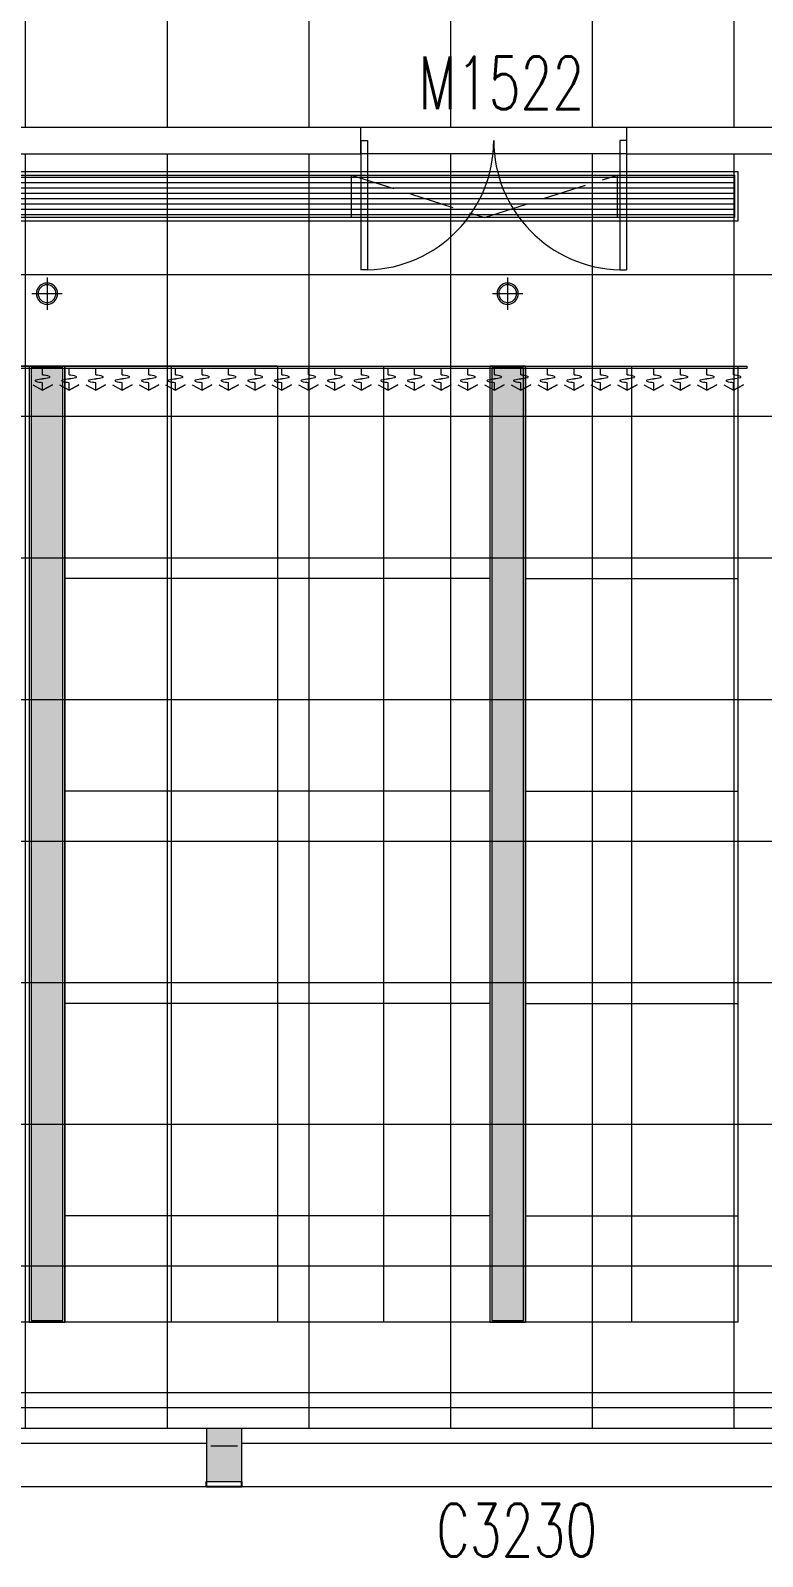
# Model space of a CAD drawing. Header units: millimetres. Extents: x 164760 to 3716174, y -1766400 to 11969.
# Drawn here: x 3536784 to 3540915, y -1647038 to -1638418 of the extents above; entities that cross this region are included whole.
import ezdxf

# ---------------------------------------------------------------- set-up
doc = ezdxf.new("R2010")
doc.units = ezdxf.units.MM
doc.header["$LTSCALE"] = 1000
doc.linetypes.add('DASH', pattern=[0.35, 0.25, -0.1])
doc.linetypes.add('DOTE', pattern=[2.42, 2, -0.2, 0.02, -0.2])
doc.layers.get('0').update_dxf_attribs({"color": 253, "linetype": 'CONTINUOUS'})
for name, color, linetype, lineweight in [('COLUMN', 253, 'CONTINUOUS', 0), ('DOOR【门】', 253, 'CONTINUOUS', 0), ('FC-FLOOR【地材分格】', 253, 'CONTINUOUS', 0), ('FF-Win【窗】', 253, 'CONTINUOUS', 0), ('PUB_HATCH', 253, 'CONTINUOUS', 0), ('RC-FCU【空调设备】', 253, 'CONTINUOUS', 0), ('RC-LIGHT【天花灯具】', 253, 'CONTINUOUS', 0), ('RC-Modelling【天花造型】', 253, 'CONTINUOUS', 0), ('RC-STR【天花细线】', 253, 'CONTINUOUS', 0), ('Wall【墙体】', 253, 'CONTINUOUS', 0)]:
    doc.layers.add(name, color=color, linetype=linetype, lineweight=lineweight)
doc.layers.add('SURFACE', color=253, linetype='CONTINUOUS')
doc.layers.add('WINDOW_TEXT', color=253, linetype='CONTINUOUS')
doc.styles.add('_TCH_WINDOW', font='SIMPLEX', dxfattribs={"bigfont": 'GBCBIG'})
pattern_1 = [(0, (3778355.65, -1406196.8), (0, 800), []), (90, (3778355.65, -1406196.8), (-800, 5e-14), [])]

# ---------------------------------------------------------------- blocks, each defined once
blk = doc.blocks.new('$WINLIB2D$00000004')
for p, q in [((-0.5, 0.5), (0.5, 0.5)), ((-0.5, 0.5), (-0.5, -0.5)), ((0.5, -0.5), (0.5, 0.5)), ((-0.5, 0.2406), (0.5, 0.2406)), ((-0.5, -0.5), (0.5, -0.5))]:
    blk.add_line(p, q)
blk = doc.blocks.new('海龙_0918165925')
at = {"layer": 'PUB_HATCH'}
blk.add_hatch(color=256, dxfattribs=at).paths.add_polyline_path([(7300, -16200), (7100, -16200), (7100, -16500), (7300, -16500)])
blk = doc.blocks.new('$DorLib2D$00000002')
for p, q in [((-0.5, 0), (-0.5, 0.4875)), ((-0.475, 0.4875), (-0.5, 0.4875)), ((-0.475, 0), (-0.475, 0.4875)), ((0.475, 0), (0.475, 0.4875)), ((0.475, 0.4875), (0.5, 0.4875)), ((0.5, 0), (0.5, 0.4875)), ((-0.5, 0), (-0.475, 0)), ((0.5, 0), (0.475, 0))]:
    blk.add_line(p, q)
at = {"lineweight": 13}
for centre, start, end in [((-0.4875, 0), 0, 88.53072), ((0.4875, 0), 91.46928, 180)]:
    blk.add_arc(centre, 0.4875, start, end, dxfattribs=at)
blk = doc.blocks.new('*U408')
for p, q in [((0, 0), (13050, 0)), ((13050, 0), (13050, -12)), ((13050, -12), (0, -12)), ((9075, -49.3), (9075, -12)), ((9225, -49.3), (9225, -12)), ((9375, -49.3), (9375, -12)), ((9525, -49.3), (9525, -12)), ((9675, -49.3), (9675, -12)), ((9825, -49.3), (9825, -12)), ((9975, -49.3), (9975, -12)), ((10125, -49.3), (10125, -12)), ((10275, -49.3), (10275, -12)), ((10425, -49.3), (10425, -12)), ((10575, -49.3), (10575, -12)), ((10725, -49.3), (10725, -12)), ((10875, -49.3), (10875, -12)), ((11025, -49.3), (11025, -12)), ((11175, -49.3), (11175, -12)), ((11325, -49.3), (11325, -12)), ((11475, -49.3), (11475, -12)), ((11625, -49.3), (11625, -12)), ((11775, -49.3), (11775, -12)), ((11925, -49.3), (11925, -12)), ((12075, -49.3), (12075, -12)), ((12225, -49.3), (12225, -12)), ((12375, -49.3), (12375, -12)), ((12525, -49.3), (12525, -12)), ((12675, -49.3), (12675, -12)), ((12825, -49.3), (12825, -12)), ((12975, -49.3), (12975, -12)), ((12975, -49.3), (12975, -12)), ((9019.6, -104.5), (9075, -136.2)), ((9075, -136.2), (9075, -93.2)), ((9130.4, -104.5), (9075, -136.2)), ((9075, -136.2), (9130.4, -104.5)), ((9169.6, -104.5), (9225, -136.2)), ((9225, -136.2), (9225, -93.2)), ((9280.4, -104.5), (9225, -136.2)), ((9225, -136.2), (9280.4, -104.5)), ((9319.6, -104.5), (9375, -136.2)), ((9375, -136.2), (9375, -93.2)), ((9430.4, -104.5), (9375, -136.2)), ((9375, -136.2), (9430.4, -104.5)), ((9469.6, -104.5), (9525, -136.2)), ((9525, -136.2), (9525, -93.2)), ((9580.4, -104.5), (9525, -136.2)), ((9525, -136.2), (9580.4, -104.5)), ((9619.6, -104.5), (9675, -136.2)), ((9675, -136.2), (9675, -93.2)), ((9730.4, -104.5), (9675, -136.2)), ((9675, -136.2), (9730.4, -104.5)), ((9769.6, -104.5), (9825, -136.2)), ((9825, -136.2), (9825, -93.2)), ((9880.4, -104.5), (9825, -136.2)), ((9825, -136.2), (9880.4, -104.5)), ((9919.6, -104.5), (9975, -136.2)), ((9975, -136.2), (9975, -93.2)), ((10030.4, -104.5), (9975, -136.2)), ((9975, -136.2), (10030.4, -104.5)), ((10069.6, -104.5), (10125, -136.2)), ((10125, -136.2), (10125, -93.2)), ((10180.4, -104.5), (10125, -136.2)), ((10125, -136.2), (10180.4, -104.5)), ((10219.6, -104.5), (10275, -136.2)), ((10275, -136.2), (10275, -93.2)), ((10330.4, -104.5), (10275, -136.2)), ((10275, -136.2), (10330.4, -104.5)), ((10369.6, -104.5), (10425, -136.2)), ((10425, -136.2), (10425, -93.2)), ((10480.4, -104.5), (10425, -136.2)), ((10425, -136.2), (10480.4, -104.5)), ((10519.6, -104.5), (10575, -136.2)), ((10575, -136.2), (10575, -93.2)), ((10630.4, -104.5), (10575, -136.2)), ((10575, -136.2), (10630.4, -104.5)), ((10669.6, -104.5), (10725, -136.2)), ((10725, -136.2), (10725, -93.2)), ((10780.4, -104.5), (10725, -136.2)), ((10725, -136.2), (10780.4, -104.5)), ((10819.6, -104.5), (10875, -136.2)), ((10875, -136.2), (10875, -93.2)), ((10930.4, -104.5), (10875, -136.2)), ((10875, -136.2), (10930.4, -104.5)), ((10969.6, -104.5), (11025, -136.2)), ((11025, -136.2), (11025, -93.2)), ((11080.4, -104.5), (11025, -136.2)), ((11025, -136.2), (11080.4, -104.5)), ((11119.6, -104.5), (11175, -136.2)), ((11175, -136.2), (11175, -93.2)), ((11230.4, -104.5), (11175, -136.2)), ((11175, -136.2), (11230.4, -104.5)), ((11269.6, -104.5), (11325, -136.2)), ((11325, -136.2), (11325, -93.2)), ((11380.4, -104.5), (11325, -136.2)), ((11325, -136.2), (11380.4, -104.5)), ((11419.6, -104.5), (11475, -136.2)), ((11475, -136.2), (11475, -93.2)), ((11530.4, -104.5), (11475, -136.2)), ((11475, -136.2), (11530.4, -104.5)), ((11569.6, -104.5), (11625, -136.2)), ((11625, -136.2), (11625, -93.2)), ((11680.4, -104.5), (11625, -136.2)), ((11625, -136.2), (11680.4, -104.5)), ((11719.6, -104.5), (11775, -136.2)), ((11775, -136.2), (11775, -93.2)), ((11830.4, -104.5), (11775, -136.2)), ((11775, -136.2), (11830.4, -104.5)), ((11869.6, -104.5), (11925, -136.2)), ((11925, -136.2), (11925, -93.2)), ((11980.4, -104.5), (11925, -136.2)), ((11925, -136.2), (11980.4, -104.5)), ((12019.6, -104.5), (12075, -136.2)), ((12075, -136.2), (12075, -93.2)), ((12130.4, -104.5), (12075, -136.2)), ((12075, -136.2), (12130.4, -104.5)), ((12169.6, -104.5), (12225, -136.2)), ((12225, -136.2), (12225, -93.2)), ((12280.4, -104.5), (12225, -136.2)), ((12225, -136.2), (12280.4, -104.5)), ((12319.6, -104.5), (12375, -136.2)), ((12375, -136.2), (12375, -93.2)), ((12430.4, -104.5), (12375, -136.2)), ((12375, -136.2), (12430.4, -104.5)), ((12469.6, -104.5), (12525, -136.2)), ((12525, -136.2), (12525, -93.2)), ((12580.4, -104.5), (12525, -136.2)), ((12525, -136.2), (12580.4, -104.5)), ((12619.6, -104.5), (12675, -136.2)), ((12675, -136.2), (12675, -93.2)), ((12730.4, -104.5), (12675, -136.2)), ((12675, -136.2), (12730.4, -104.5)), ((12769.6, -104.5), (12825, -136.2)), ((12825, -136.2), (12825, -93.2)), ((12880.4, -104.5), (12825, -136.2)), ((12825, -136.2), (12880.4, -104.5)), ((12919.6, -104.5), (12975, -136.2)), ((12919.6, -104.5), (12975, -136.2)), ((12975, -136.2), (12975, -93.2)), ((12975, -136.2), (12975, -93.2)), ((13030.4, -104.5), (12975, -136.2)), ((12975, -136.2), (13030.4, -104.5)), ((13030.4, -104.5), (12975, -136.2)), ((12975, -136.2), (13030.4, -104.5))]:
    blk.add_line(p, q)
at = {"extrusion": (0, 0, -1)}
for centre, major_axis, start_param, end_param in [((9040, -82.2), (3.69, -3.69), 1.137309, 3.57508), ((9072.5, -170.8), (-70.4, -70.4), 2.004284, 2.381239), ((9077.5, -148.9), (-70.4, -70.4), 2.33115, 2.708105), ((9077.5, 28.3), (70.4, -70.4), 0.433488, 0.810442), ((9110, -60.3), (3.69, -3.69), 4.278901, 6.716673), ((9190, -82.2), (3.69, -3.69), 1.137309, 3.57508), ((9222.5, -170.8), (-70.4, -70.4), 2.004284, 2.381239), ((9227.5, -148.9), (-70.4, -70.4), 2.33115, 2.708105), ((9227.5, 28.3), (70.4, -70.4), 0.433488, 0.810442), ((9260, -60.3), (3.69, -3.69), 4.278901, 6.716673), ((9340, -82.2), (3.69, -3.69), 1.137309, 3.57508), ((9372.5, -170.8), (-70.4, -70.4), 2.004284, 2.381239), ((9377.5, -148.9), (-70.4, -70.4), 2.33115, 2.708105), ((9377.5, 28.3), (70.4, -70.4), 0.433488, 0.810442), ((9410, -60.3), (3.69, -3.69), 4.278901, 6.716673), ((9490, -82.2), (3.69, -3.69), 1.137309, 3.57508), ((9522.5, -170.8), (-70.4, -70.4), 2.004284, 2.381239), ((9527.5, -148.9), (-70.4, -70.4), 2.33115, 2.708105), ((9527.5, 28.3), (70.4, -70.4), 0.433488, 0.810442), ((9560, -60.3), (3.69, -3.69), 4.278901, 6.716673), ((9640, -82.2), (3.69, -3.69), 1.137309, 3.57508), ((9672.5, -170.8), (-70.4, -70.4), 2.004284, 2.381239), ((9677.5, -148.9), (-70.4, -70.4), 2.33115, 2.708105), ((9677.5, 28.3), (70.4, -70.4), 0.433488, 0.810442), ((9710, -60.3), (3.69, -3.69), 4.278901, 6.716673), ((9790, -82.2), (3.69, -3.69), 1.137309, 3.57508), ((9822.5, -170.8), (-70.4, -70.4), 2.004284, 2.381239), ((9827.5, -148.9), (-70.4, -70.4), 2.33115, 2.708105), ((9827.5, 28.3), (70.4, -70.4), 0.433488, 0.810442), ((9860, -60.3), (3.69, -3.69), 4.278901, 6.716673), ((9940, -82.2), (3.69, -3.69), 1.137309, 3.57508), ((9972.5, -170.8), (-70.4, -70.4), 2.004284, 2.381239), ((9977.5, -148.9), (-70.4, -70.4), 2.33115, 2.708105), ((9977.5, 28.3), (70.4, -70.4), 0.433488, 0.810442), ((10010, -60.3), (3.69, -3.69), 4.278901, 6.716673), ((10090, -82.2), (3.69, -3.69), 1.137309, 3.57508), ((10122.5, -170.8), (-70.4, -70.4), 2.004284, 2.381239), ((10127.5, -148.9), (-70.4, -70.4), 2.33115, 2.708105), ((10127.5, 28.3), (70.4, -70.4), 0.433488, 0.810442), ((10160, -60.3), (3.69, -3.69), 4.278901, 6.716673), ((10240, -82.2), (3.69, -3.69), 1.137309, 3.57508), ((10272.5, -170.8), (-70.4, -70.4), 2.004284, 2.381239), ((10277.5, -148.9), (-70.4, -70.4), 2.33115, 2.708105), ((10277.5, 28.3), (70.4, -70.4), 0.433488, 0.810442), ((10310, -60.3), (3.69, -3.69), 4.278901, 6.716673), ((10390, -82.2), (3.69, -3.69), 1.137309, 3.57508), ((10422.5, -170.8), (-70.4, -70.4), 2.004284, 2.381239), ((10427.5, -148.9), (-70.4, -70.4), 2.33115, 2.708105), ((10427.5, 28.3), (70.4, -70.4), 0.433488, 0.810442), ((10460, -60.3), (3.69, -3.69), 4.278901, 6.716673), ((10540, -82.2), (3.69, -3.69), 1.137309, 3.57508), ((10572.5, -170.8), (-70.4, -70.4), 2.004284, 2.381239), ((10577.5, -148.9), (-70.4, -70.4), 2.33115, 2.708105), ((10577.5, 28.3), (70.4, -70.4), 0.433488, 0.810442), ((10610, -60.3), (3.69, -3.69), 4.278901, 6.716673), ((10690, -82.2), (3.69, -3.69), 1.137309, 3.57508), ((10722.5, -170.8), (-70.4, -70.4), 2.004284, 2.381239), ((10727.5, -148.9), (-70.4, -70.4), 2.33115, 2.708105), ((10727.5, 28.3), (70.4, -70.4), 0.433488, 0.810442), ((10760, -60.3), (3.69, -3.69), 4.278901, 6.716673), ((10840, -82.2), (3.69, -3.69), 1.137309, 3.57508), ((10872.5, -170.8), (-70.4, -70.4), 2.004284, 2.381239), ((10877.5, -148.9), (-70.4, -70.4), 2.33115, 2.708105), ((10877.5, 28.3), (70.4, -70.4), 0.433488, 0.810442), ((10910, -60.3), (3.69, -3.69), 4.278901, 6.716673), ((10990, -82.2), (3.69, -3.69), 1.137309, 3.57508), ((11022.5, -170.8), (-70.4, -70.4), 2.004284, 2.381239), ((11027.5, -148.9), (-70.4, -70.4), 2.33115, 2.708105), ((11027.5, 28.3), (70.4, -70.4), 0.433488, 0.810442), ((11060, -60.3), (3.69, -3.69), 4.278901, 6.716673), ((11140, -82.2), (3.69, -3.69), 1.137309, 3.57508), ((11172.5, -170.8), (-70.4, -70.4), 2.004284, 2.381239), ((11177.5, -148.9), (-70.4, -70.4), 2.33115, 2.708105), ((11177.5, 28.3), (70.4, -70.4), 0.433488, 0.810442), ((11210, -60.3), (3.69, -3.69), 4.278901, 6.716673), ((11290, -82.2), (3.69, -3.69), 1.137309, 3.57508), ((11322.5, -170.8), (-70.4, -70.4), 2.004284, 2.381239), ((11327.5, -148.9), (-70.4, -70.4), 2.33115, 2.708105), ((11327.5, 28.3), (70.4, -70.4), 0.433488, 0.810442), ((11360, -60.3), (3.69, -3.69), 4.278901, 6.716673), ((11440, -82.2), (3.69, -3.69), 1.137309, 3.57508), ((11472.5, -170.8), (-70.4, -70.4), 2.004284, 2.381239), ((11477.5, -148.9), (-70.4, -70.4), 2.33115, 2.708105), ((11477.5, 28.3), (70.4, -70.4), 0.433488, 0.810442), ((11510, -60.3), (3.69, -3.69), 4.278901, 6.716673), ((11590, -82.2), (3.69, -3.69), 1.137309, 3.57508), ((11622.5, -170.8), (-70.4, -70.4), 2.004284, 2.381239), ((11627.5, -148.9), (-70.4, -70.4), 2.33115, 2.708105), ((11627.5, 28.3), (70.4, -70.4), 0.433488, 0.810442), ((11660, -60.3), (3.69, -3.69), 4.278901, 6.716673), ((11740, -82.2), (3.69, -3.69), 1.137309, 3.57508), ((11772.5, -170.8), (-70.4, -70.4), 2.004284, 2.381239), ((11777.5, -148.9), (-70.4, -70.4), 2.33115, 2.708105), ((11777.5, 28.3), (70.4, -70.4), 0.433488, 0.810442), ((11810, -60.3), (3.69, -3.69), 4.278901, 6.716673), ((11890, -82.2), (3.69, -3.69), 1.137309, 3.57508), ((11922.5, -170.8), (-70.4, -70.4), 2.004284, 2.381239), ((11927.5, -148.9), (-70.4, -70.4), 2.33115, 2.708105), ((11927.5, 28.3), (70.4, -70.4), 0.433488, 0.810442), ((11960, -60.3), (3.69, -3.69), 4.278901, 6.716673), ((12040, -82.2), (3.69, -3.69), 1.137309, 3.57508), ((12072.5, -170.8), (-70.4, -70.4), 2.004284, 2.381239), ((12077.5, -148.9), (-70.4, -70.4), 2.33115, 2.708105), ((12077.5, 28.3), (70.4, -70.4), 0.433488, 0.810442), ((12110, -60.3), (3.69, -3.69), 4.278901, 6.716673), ((12190, -82.2), (3.69, -3.69), 1.137309, 3.57508), ((12222.5, -170.8), (-70.4, -70.4), 2.004284, 2.381239), ((12227.5, -148.9), (-70.4, -70.4), 2.33115, 2.708105), ((12227.5, 28.3), (70.4, -70.4), 0.433488, 0.810442), ((12260, -60.3), (3.69, -3.69), 4.278901, 6.716673), ((12340, -82.2), (3.69, -3.69), 1.137309, 3.57508), ((12372.5, -170.8), (-70.4, -70.4), 2.004284, 2.381239), ((12377.5, -148.9), (-70.4, -70.4), 2.33115, 2.708105), ((12377.5, 28.3), (70.4, -70.4), 0.433488, 0.810442), ((12410, -60.3), (3.69, -3.69), 4.278901, 6.716673), ((12490, -82.2), (3.69, -3.69), 1.137309, 3.57508), ((12522.5, -170.8), (-70.4, -70.4), 2.004284, 2.381239), ((12527.5, -148.9), (-70.4, -70.4), 2.33115, 2.708105), ((12527.5, 28.3), (70.4, -70.4), 0.433488, 0.810442), ((12560, -60.3), (3.69, -3.69), 4.278901, 6.716673), ((12640, -82.2), (3.69, -3.69), 1.137309, 3.57508), ((12672.5, -170.8), (-70.4, -70.4), 2.004284, 2.381239), ((12677.5, -148.9), (-70.4, -70.4), 2.33115, 2.708105), ((12677.5, 28.3), (70.4, -70.4), 0.433488, 0.810442), ((12710, -60.3), (3.69, -3.69), 4.278901, 6.716673), ((12790, -82.2), (3.69, -3.69), 1.137309, 3.57508), ((12822.5, -170.8), (-70.4, -70.4), 2.004284, 2.381239), ((12827.5, -148.9), (-70.4, -70.4), 2.33115, 2.708105), ((12827.5, 28.3), (70.4, -70.4), 0.433488, 0.810442), ((12860, -60.3), (3.69, -3.69), 4.278901, 6.716673), ((12940, -82.2), (3.69, -3.69), 1.137309, 3.57508), ((12940, -82.2), (3.69, -3.69), 1.137309, 3.57508), ((12972.5, -170.8), (-70.4, -70.4), 2.004284, 2.381239), ((12972.5, -170.8), (-70.4, -70.4), 2.004284, 2.381239), ((12977.5, -148.9), (-70.4, -70.4), 2.33115, 2.708105), ((12977.5, -148.9), (-70.4, -70.4), 2.33115, 2.708105), ((12977.5, 28.3), (70.4, -70.4), 0.433488, 0.810442), ((12977.5, 28.3), (70.4, -70.4), 0.433488, 0.810442), ((13010, -60.3), (3.69, -3.69), 4.278901, 6.716673), ((13010, -60.3), (3.69, -3.69), 4.278901, 6.716673), ((9072.5, 6.4), (70.4, -70.4), 0.760354, 1.137309), ((9222.5, 6.4), (70.4, -70.4), 0.760354, 1.137309), ((9372.5, 6.4), (70.4, -70.4), 0.760354, 1.137309), ((9522.5, 6.4), (70.4, -70.4), 0.760354, 1.137309), ((9672.5, 6.4), (70.4, -70.4), 0.760354, 1.137309), ((9822.5, 6.4), (70.4, -70.4), 0.760354, 1.137309), ((9972.5, 6.4), (70.4, -70.4), 0.760354, 1.137309), ((10122.5, 6.4), (70.4, -70.4), 0.760354, 1.137309), ((10272.5, 6.4), (70.4, -70.4), 0.760354, 1.137309), ((10422.5, 6.4), (70.4, -70.4), 0.760354, 1.137309), ((10572.5, 6.4), (70.4, -70.4), 0.760354, 1.137309), ((10722.5, 6.4), (70.4, -70.4), 0.760354, 1.137309), ((10872.5, 6.4), (70.4, -70.4), 0.760354, 1.137309), ((11022.5, 6.4), (70.4, -70.4), 0.760354, 1.137309), ((11172.5, 6.4), (70.4, -70.4), 0.760354, 1.137309), ((11322.5, 6.4), (70.4, -70.4), 0.760354, 1.137309), ((11472.5, 6.4), (70.4, -70.4), 0.760354, 1.137309), ((11622.5, 6.4), (70.4, -70.4), 0.760354, 1.137309), ((11772.5, 6.4), (70.4, -70.4), 0.760354, 1.137309), ((11922.5, 6.4), (70.4, -70.4), 0.760354, 1.137309), ((12072.5, 6.4), (70.4, -70.4), 0.760354, 1.137309), ((12222.5, 6.4), (70.4, -70.4), 0.760354, 1.137309), ((12372.5, 6.4), (70.4, -70.4), 0.760354, 1.137309), ((12522.5, 6.4), (70.4, -70.4), 0.760354, 1.137309), ((12672.5, 6.4), (70.4, -70.4), 0.760354, 1.137309), ((12822.5, 6.4), (70.4, -70.4), 0.760354, 1.137309), ((12972.5, 6.4), (70.4, -70.4), 0.760354, 1.137309), ((12972.5, 6.4), (70.4, -70.4), 0.760354, 1.137309)]:
    blk.add_ellipse(centre, major_axis=major_axis, ratio=1, start_param=start_param, end_param=end_param, dxfattribs=at)
blk = doc.blocks.new('圆形筒灯')
at = {"color": 251, "linetype": 'DOTE', "ltscale": 43.504693}
blk.add_line((0, 90.6), (0, -90.6), dxfattribs=at)
at = {"color": 251, "linetype": 'DOTE', "ltscale": 41.297046}
blk.add_line((86, 0), (-86, 0), dxfattribs=at)
blk.add_ellipse((0, 0), major_axis=(-42.4, 42.4), ratio=1, start_param=2.355868237233172, end_param=8.639053544412757)
at = {"color": 251}
blk.add_ellipse((0, 0), major_axis=(35.4, 35.4), ratio=1, start_param=5.49871431692557, end_param=11.78189962410516, dxfattribs=at)
blk = doc.blocks.new('ZL_0609195278')
at = {"layer": 'RC-LIGHT【天花灯具】'}
h = blk.add_hatch(dxfattribs=at)
h.set_pattern_fill('DOTS', color=8, scale=10, angle=180)
h.set_pattern_definition([(180, (-2430707.972, 1481556.821), (-7.9375, -15.875), [0, -15.875])])
h.paths.add_polyline_path([(90, -10), (-90, -10), (-90, -5390), (90, -5390)])
blk.add_lwpolyline([(100, 0), (-100, 0), (-100, -5400), (100, -5400)], close=True, dxfattribs=at)
at = {"layer": 'RC-LIGHT【天花灯具】', "color": 8}
blk.add_lwpolyline([(90, -10), (-90, -10), (-90, -5390), (90, -5390)], close=True, dxfattribs=at)

msp = doc.modelspace()

# ---------------------------------------------------------------- hatches: boundary and pattern name
at = {"layer": 'FC-FLOOR【地材分格】'}
h = msp.add_hatch(dxfattribs=at)
h.set_pattern_fill('_USER', color=256, scale=800, double=1, pattern_type=0)
h.set_pattern_definition(pattern_1)
h.paths.add_polyline_path([(3577178.4, -1636714.2), (3575935.2, -1636714.2), (3573976.9, -1636714.2), (3573376.9, -1636714.2), (3572826.9, -1636714.2), (3571326.9, -1636713.4), (3571326.9, -1636714.2), (3570576.9, -1636714.2), (3569976.9, -1636714.2), (3569576.9, -1636714.2), (3568476.9, -1636714.2), (3565041.8, -1636714.2), (3563941.8, -1636714.2), (3561222.8, -1636714.2), (3560122.8, -1636714.2), (3559398.8, -1636714.2), (3559398.8, -1630414.2), (3559376.9, -1630414.2), (3556176.9, -1630414.2), (3556176.9, -1630714.2), (3556176.9, -1633165.3), (3556176.9, -1633914.2), (3556176.9, -1635014.2), (3556176.9, -1635764.2), (3556176.9, -1636714.2), (3556026.9, -1636714.2), (3556026.9, -1636564.2), (3556026.9, -1636714.2), (3555226.9, -1636714.2), (3555226.9, -1636564.2), (3555226.9, -1636714.2), (3555151.9, -1636714.2), (3554926.9, -1636714.2), (3554926.9, -1636564.2), (3555076.9, -1636564.2), (3555076.9, -1636714.2), (3553476.9, -1636714.2), (3553476.9, -1636715.3), (3551751.9, -1636715.3), (3551751.9, -1636715.3), (3550851.9, -1636715.3), (3548752, -1636715.3), (3548752, -1636865.5), (3548602, -1636865.5), (3548602, -1636715.3), (3548601.9, -1630714.2), (3548376.9, -1630714.2), (3548376.9, -1630414.2), (3545176.9, -1630414.2), (3544976.9, -1630414.2), (3541776.9, -1630414.2), (3541776.9, -1630714.2), (3541176.9, -1630714.2), (3541176.9, -1630414.2), (3537976.9, -1630414.2), (3537776.9, -1630414.2), (3534576.9, -1630414.2), (3534576.9, -1630714.2), (3534126.9, -1630714.2), (3534126.9, -1632064.1), (3534136.9, -1632064.1), (3534136.9, -1632814.2), (3536676.9, -1632814.2), (3536676.9, -1633164.2), (3536676.9, -1635764.2), (3536676.9, -1636714.2), (3536426.9, -1636714.2), (3534126.9, -1636714.2), (3533976.9, -1636714.2), (3533976.9, -1635764.2), (3533976.9, -1635014.2), (3533976.9, -1633914.2), (3533976.9, -1633164.2), (3533976.9, -1632889.2), (3533976.9, -1630714.2), (3533976.9, -1630414.2), (3530751.9, -1630414.2), (3530751.9, -1636714.2), (3530359.9, -1636714.2), (3529259.9, -1636714.2), (3521433.8, -1636714.2), (3520335.5, -1636714.2), (3520176.9, -1636714.2), (3519576.9, -1636714.2), (3518826.9, -1636714.2), (3518826.9, -1636713), (3517326.9, -1636713), (3517326.9, -1636714.2), (3516776.9, -1636714.2), (3516176.9, -1636714.2), (3516076.9, -1636714.2), (3514976.9, -1636714.2), (3513576.9, -1636714.2), (3513576.9, -1636714.2), (3512526.9, -1636714.2), (3512526.9, -1636714.2), (3509827.2, -1636714.2), (3508327.2, -1636714.2), (3507802.2, -1636714.2), (3507626.9, -1636714.2), (3505326.9, -1636714.2), (3505176.9, -1636714.2), (3505176.9, -1635764.2), (3505176.9, -1635014.2), (3505176.9, -1633914.2), (3505176.9, -1633164.2), (3505176.9, -1632889.2), (3505176.9, -1630714.2), (3505176.9, -1630414.2), (3501951.9, -1630414.2), (3501951.9, -1636714.2), (3501649.1, -1636714.2), (3500552.4, -1636714.2), (3492635.5, -1636714.2), (3491535.5, -1636714.2), (3491376.9, -1636714.2), (3490776.9, -1636714.2), (3490026.9, -1636714.2), (3488526.9, -1636714.2), (3487976.9, -1636714.2), (3487376.9, -1636714.2), (3487326.9, -1636714.2), (3486326.9, -1636714.2), (3485176.9, -1636714.2), (3484176.9, -1636714.2), (3484176.9, -1636744.2), (3484176.9, -1638484.2), (3484176.9, -1639114.2), (3483776.9, -1639114.2), (3483776.9, -1639665.4), (3484440.4, -1639665.4), (3485940.4, -1639665.4), (3486140.4, -1639665.4), (3486140.4, -1638964.2), (3490776.9, -1638964.2), (3490776.9, -1638514.2), (3491376.9, -1638514.2), (3491376.9, -1638964.2), (3496151.9, -1638964.2), (3496151.9, -1639665.4), (3496351.9, -1639665.4), (3497851.9, -1639665.4), (3498201.9, -1639665.4), (3498201.9, -1639114.2), (3497976.9, -1639114.2), (3497976.9, -1638514.2), (3498576.9, -1638514.2), (3498576.9, -1638964.2), (3499525.2, -1638964.2), (3501025.2, -1638964.2), (3505176.9, -1638964.2), (3505176.9, -1638514.2), (3505776.9, -1638514.2), (3505776.9, -1638964.2), (3509765.2, -1638964.2), (3511265.2, -1638964.2), (3512376.9, -1638964.2), (3512376.9, -1638514.2), (3512976.9, -1638514.2), (3512976.9, -1638964.2), (3514106.7, -1638964.2), (3515606.7, -1638964.2), (3519576.9, -1638964.2), (3519576.9, -1638514.2), (3520176.9, -1638514.2), (3520176.9, -1638964.2), (3524402.6, -1638964.2), (3525902.6, -1638964.2), (3526776.9, -1638964.2), (3526776.9, -1638514.2), (3527376.9, -1638514.2), (3527376.9, -1638964.2), (3528210, -1638964.2), (3529710, -1638964.2), (3533976.9, -1638964.2), (3533976.9, -1638514.2), (3534576.9, -1638514.2), (3534576.9, -1638964.2), (3537876.9, -1638964.2), (3538648.3, -1638964.2), (3540148.3, -1638964.2), (3541176.9, -1638964.2), (3541176.9, -1638514.2), (3541776.9, -1638514.2), (3541776.9, -1638964.2), (3544326.9, -1638964.2), (3545826.9, -1638964.2), (3548376.9, -1638964.2), (3548376.9, -1638514.2), (3548602, -1638514.2), (3548602, -1638365.5), (3548752, -1638365.5), (3548752, -1638514.2), (3548976.9, -1638514.2), (3548976.9, -1638964.2), (3549079.2, -1638964.2), (3549079.2, -1638964.2), (3549981.8, -1638964.2), (3554572, -1638964.2), (3554572, -1638964.2), (3555474.6, -1638964.2), (3555576.9, -1638964.2), (3555576.9, -1638514.2), (3556176.9, -1638514.2), (3556176.9, -1638964.2), (3556275, -1638964.2), (3556275, -1638964.2), (3557175, -1638964.2), (3561151.4, -1638964.2), (3562251.4, -1638964.2), (3562776.9, -1638964.2), (3562776.9, -1638514.2), (3563376.9, -1638514.2), (3563376.9, -1638964.2), (3563902.5, -1638964.2), (3565002.5, -1638964.2), (3568351.4, -1638964.2), (3569451.4, -1638964.2), (3569976.9, -1638964.2), (3569976.9, -1638514.2), (3570576.9, -1638514.2), (3570576.9, -1638964.2), (3575551.4, -1638964.2), (3576651.4, -1638964.2), (3577176.9, -1638964.2), (3577176.9, -1638484.2), (3577178.4, -1638484.2)])
h = msp.add_hatch(dxfattribs=at)
h.set_pattern_fill('_USER', color=256, scale=800, double=1, pattern_type=0)
h.set_pattern_definition(pattern_1)
h.paths.add_polyline_path([(3541401.9, -1639114.2), (3540148.3, -1639114.2), (3538648.3, -1639114.2), (3534576.9, -1639114.2), (3533976.9, -1639114.2), (3529710, -1639114.2), (3528210, -1639114.2), (3527376.9, -1639114.2), (3527151.9, -1639114.2), (3527151.9, -1646014.2), (3527376.9, -1646014.2), (3527376.9, -1646314.2), (3530576.9, -1646314.2), (3530776.9, -1646314.2), (3533976.9, -1646314.2), (3533976.9, -1646014.2), (3534576.9, -1646014.2), (3534576.9, -1646314.2), (3537776.9, -1646314.2), (3537976.9, -1646314.2), (3541176.9, -1646314.2), (3541176.9, -1646014.2), (3541401.9, -1646014.2)])
at = {"layer": 'RC-FCU【空调设备】'}
h = msp.add_hatch(dxfattribs=at)
h.set_pattern_fill('_USER', color=8, scale=30, angle=360, pattern_type=0)
h.set_pattern_definition([(360, (-2398275.03, -2837176.523), (7e-15, 30), [])])
h.paths.add_polyline_path([(3540756.9, -1639474.2), (3540756.9, -1639234.2), (3527796.9, -1639234.2), (3527796.9, -1639474.2)])

# ---------------------------------------------------------------- linework, layer by layer
at = {"layer": 'FC-FLOOR【地材分格】', "color": 3}
msp.add_lwpolyline([(3538648.3, -1638964.2), (3540148.3, -1638964.2), (3540148.3, -1639114.2), (3538648.3, -1639114.2)], close=True, dxfattribs=at)
at = {"layer": 'RC-FCU【空调设备】'}
msp.add_lwpolyline([(3527776.9, -1639494.2), (3527776.9, -1639214.2), (3540776.9, -1639214.2), (3540776.9, -1639494.2)], close=True, dxfattribs=at)
at = {"layer": 'RC-FCU【空调设备】', "color": 8}
msp.add_lwpolyline([(3527796.9, -1639474.2), (3527796.9, -1639234.2), (3540756.9, -1639234.2), (3540756.9, -1639474.2)], close=True, dxfattribs=at)
at = {"layer": 'RC-FCU【空调设备】', "color": 8, "linetype": 'DASH'}
msp.add_lwpolyline([(3538595.6, -1639474.2), (3538595.6, -1639234.2), (3540095.6, -1639234.2), (3540095.6, -1639474.2)], close=True, dxfattribs=at)
msp.add_lwpolyline([(3538595.6, -1639234.2), (3539345.6, -1639474.2), (3540095.6, -1639234.2)], dxfattribs=at)
at = {"layer": 'RC-Modelling【天花造型】'}
for p, q in [((3538176.9, -1640314.2), (3527814.4, -1640314.2)), ((3548376.9, -1646114.2), (3484176.9, -1646114.2))]:
    msp.add_line(p, q, dxfattribs=at)
for points in [[(3538648.3, -1638964.2), (3540148.3, -1638964.2), (3540148.3, -1639114.2), (3538648.3, -1639114.2)], [(3540776.9, -1645714.2), (3527776.9, -1645714.2), (3527776.9, -1640314.2), (3540776.9, -1640314.2)]]:
    msp.add_lwpolyline(points, close=True, dxfattribs=at)
at = {"layer": 'RC-STR【天花细线】'}
for p, q in [((3536976.9, -1640314.2), (3536976.9, -1645714.2)), ((3537576.9, -1640314.2), (3537576.9, -1645714.2)), ((3538176.9, -1640314.2), (3538176.9, -1645714.2)), ((3538776.9, -1640314.2), (3538776.9, -1645714.2)), ((3539376.9, -1640314.2), (3539376.9, -1645714.2)), ((3539576.9, -1640314.2), (3539576.9, -1645714.2)), ((3540176.9, -1640314.2), (3540176.9, -1645714.2)), ((3539376.9, -1641514.2), (3536976.9, -1641514.2)), ((3539576.9, -1641514.2), (3540776.9, -1641514.2)), ((3539376.9, -1642714.2), (3536976.9, -1642714.2)), ((3539576.9, -1642714.2), (3540776.9, -1642714.2)), ((3539376.9, -1643914.2), (3536976.9, -1643914.2)), ((3539576.9, -1643914.2), (3540776.9, -1643914.2)), ((3539376.9, -1645114.2), (3536976.9, -1645114.2)), ((3539576.9, -1645114.2), (3540776.9, -1645114.2))]:
    msp.add_line(p, q, dxfattribs=at)
at = {"layer": 'SURFACE'}
for p, q in [((3537776.9, -1646644.2), (3537776.9, -1646614.2)), ((3537976.9, -1646644.2), (3537776.9, -1646644.2)), ((3537976.9, -1646644.2), (3537976.9, -1646614.2))]:
    msp.add_line(p, q, dxfattribs=at)
at = {"layer": 'Wall【墙体】', "color": 9}
for p, q in [((3534576.9, -1638964.2), (3537876.9, -1638964.2)), ((3537876.9, -1638964.2), (3538648.3, -1638964.2)), ((3538648.3, -1639114.2), (3538648.3, -1638964.2)), ((3540148.3, -1638964.2), (3540148.3, -1639114.2)), ((3540148.3, -1638964.2), (3541176.9, -1638964.2)), ((3534576.9, -1639114.2), (3538648.3, -1639114.2)), ((3540148.3, -1639114.2), (3541401.9, -1639114.2)), ((3537976.9, -1646314.2), (3537776.9, -1646314.2)), ((3537776.9, -1646314.2), (3537776.9, -1646614.2)), ((3537976.9, -1646614.2), (3537976.9, -1646314.2)), ((3537951.9, -1646414.2), (3537801.9, -1646414.2)), ((3537776.9, -1646614.2), (3537976.9, -1646614.2))]:
    msp.add_line(p, q, dxfattribs=at)

# ---------------------------------------------------------------- block references
at = {"layer": 'COLUMN'}
msp.add_blockref('海龙_0918165925', (3530676.9, -1630114.2), dxfattribs=at)
at = {"layer": 'DOOR【门】'}
ref = msp.add_blockref('$DorLib2D$00000002', (3539398.3, -1639039.2), dxfattribs=dict(at, xscale=1500, yscale=1500, zscale=-1500, rotation=180))
ref.add_attrib('A', 'M1522', (3538973.3, -1638862.9), dxfattribs={"layer": 'WINDOW_TEXT', "height": 297.5, "style": '_TCH_WINDOW', "width": 0.705882})
at = {"layer": 'FF-Win【窗】'}
ref = msp.add_blockref('$WINLIB2D$00000004', (3536176.9, -1646479.2), dxfattribs=dict(at, xscale=3200, yscale=-330, zscale=3200, rotation=180))
ref.add_attrib('A', 'C3230', (3535582.4, -1647037.9), dxfattribs={"layer": 'WINDOW_TEXT', "height": 297.5, "style": '_TCH_WINDOW', "width": 0.705882})
ref = msp.add_blockref('$WINLIB2D$00000004', (3539576.9, -1646479.2), dxfattribs=dict(at, xscale=3200, yscale=-330, zscale=3200, rotation=180))
ref.add_attrib('A', 'C3230', (3539074, -1647037.9), dxfattribs={"layer": 'WINDOW_TEXT', "height": 297.5, "style": '_TCH_WINDOW', "width": 0.705882})
at = {"layer": 'RC-FCU【空调设备】', "ltscale": 10}
msp.add_blockref('*U408', (3527776.9, -1640314.2), dxfattribs=at)
at = {"layer": 'RC-LIGHT【天花灯具】', "xscale": -1}
for p in [(3536876.9, -1639904.2), (3539476.9, -1639904.2)]:
    msp.add_blockref('圆形筒灯', p, dxfattribs=at)
at = {"layer": 'RC-LIGHT【天花灯具】'}
for p in [(3536876.9, -1640314.2), (3539476.9, -1640314.2)]:
    msp.add_blockref('ZL_0609195278', p, dxfattribs=at)

doc.saveas('drawing.dxf')
